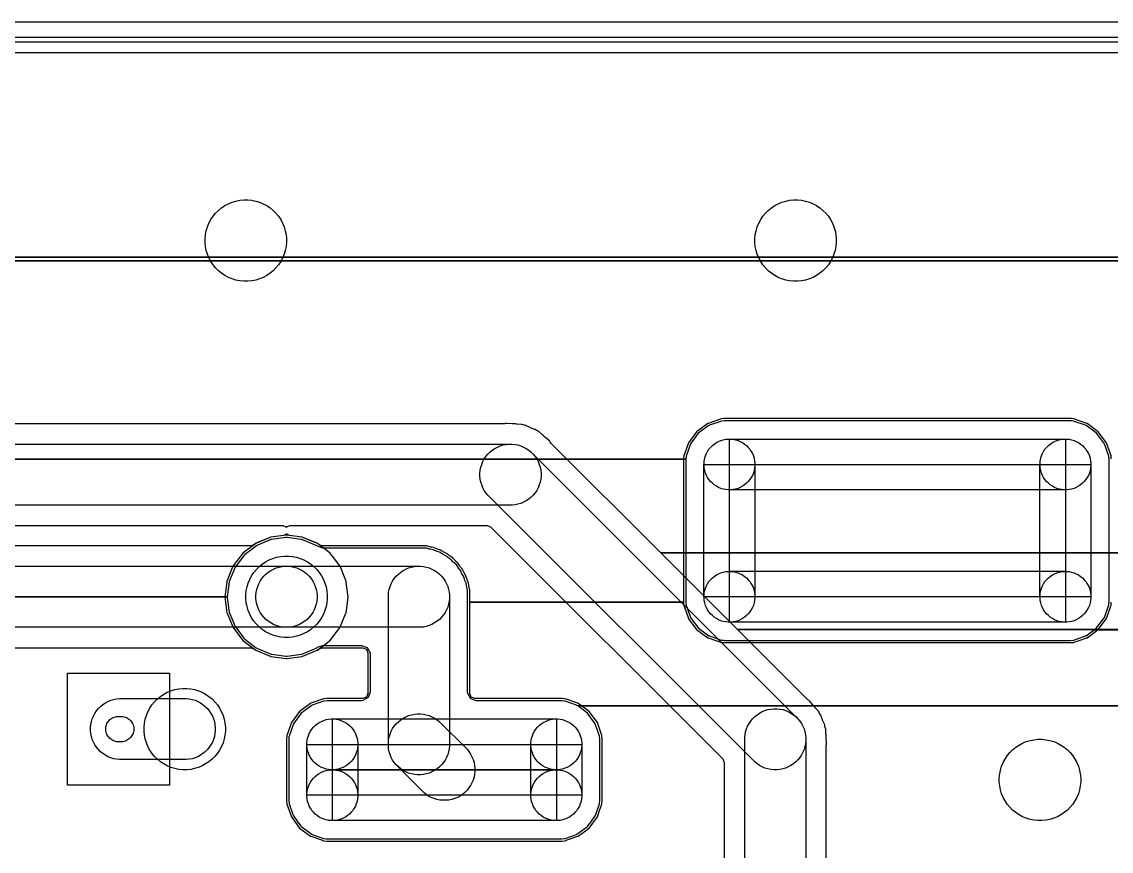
# Model space of a CAD drawing. Extents: x 124579 to 173950, y -108350 to -87650.
# Drawn here: x 154000 to 164700, y -95800 to -87650 of the extents above; entities that cross this region are included whole.
import ezdxf

# ---------------------------------------------------------------- set-up
doc = ezdxf.new("R2010")
doc.units = 0
for name, color, linetype in [('L2D0_Cu1', 1, 'CONTINUOUS'), ('L4D0_Cu2', 2, 'CONTINUOUS'), ('L7D0_Profile1', 3, 'CONTINUOUS')]:
    doc.layers.add(name, color=color, linetype=linetype)

msp = doc.modelspace()

# ---------------------------------------------------------------- linework, layer by layer
at = {"layer": 'L2D0_Cu1'}
for points in [[(133877.877, -87950.5), (170121.657, -87950.5)], [(131707.393, -89964.44), (167394.963, -89964.44)], [(167394.963, -89964.44), (131707.393, -89964.44)], [(166624.219, -92868.019), (160275.833, -92868.019), (159197.45, -91789.636), (159190.657, -91781.135), (159186.931, -91775.23), (159185.07, -91772.28), (159143.619, -91735.672), (159141.407, -91733.593), (159128.494, -91720.68), (159127.103, -91719.637), (159127.092, -91719.628), (159117.842, -91712.696), (159114.792, -91710.213), (159080.231, -91679.69), (159077.612, -91677.377), (159074.452, -91675.893), (159074.45, -91675.892), (159063.689, -91670.84), (159055.135, -91665.7), (159042.824, -91656.474), (159039.558, -91655.25), (159039.557, -91655.249), (158996.371, -91639.059), (158992.748, -91637.532), (158950.996, -91617.93), (158950.995, -91617.93), (158947.837, -91616.447), (158938.682, -91615.022), (158932.642, -91614.081), (158922.982, -91611.546), (158911.852, -91607.374), (158911.848, -91607.373), (158908.58, -91606.148), (158905.103, -91605.89), (158905.1, -91605.889), (158859.103, -91602.471), (158855.198, -91602.023), (158838.991, -91599.5), (158820.929, -91599.5), (158817.298, -91599.365), (158769.095, -91595.783), (158769.094, -91595.783), (158765.608, -91595.524), (158762.188, -91596.254), (158752.041, -91598.42), (158741.812, -91599.5), (147000.514, -91599.5)], [(146285.262, -91800), (158814.738, -91800), (158844.072, -91802.889), (158872.982, -91808.64), (158901.189, -91817.196), (158928.421, -91828.476), (158954.417, -91842.371), (158978.925, -91858.747), (159001.711, -91877.447), (159022.553, -91898.289), (159041.253, -91921.075), (159057.629, -91945.583), (159071.524, -91971.579), (159082.804, -91998.811), (159091.36, -92027.018), (159097.111, -92055.928), (159100, -92085.262), (159100, -92114.738), (159097.111, -92144.072), (159091.36, -92172.982), (159082.804, -92201.189), (159071.524, -92228.421), (159057.629, -92254.417), (159041.253, -92278.925), (159022.553, -92301.711), (159001.711, -92322.553), (158978.925, -92341.253), (158954.417, -92357.629), (158928.421, -92371.524), (158901.189, -92382.804), (158872.982, -92391.36), (158844.072, -92397.111), (158814.738, -92400), (146285.262, -92400)], [(147099.5, -92600.5), (156565.021, -92600.5), (156599.669, -92614.852), (156600.939, -92617.919), (156605.15, -92610.626), (156634.979, -92600.5), (158572.39, -92600.5), (158607.038, -92614.852), (160885.148, -94892.962), (160899.5, -94927.61), (160899.5, -96749.201)], [(153899.018, -93800.5), (156249.201, -93800.5), (156279.03, -93810.626), (156294.609, -93822.58), (156294.613, -93822.582), (156297.159, -93824.536), (156300.124, -93825.764), (156440.272, -93883.816), (156440.276, -93883.817), (156443.238, -93885.044), (156446.419, -93885.463), (156446.42, -93885.463), (156596.817, -93905.263), (156600, -93905.682), (156603.183, -93905.263), (156753.58, -93885.463), (156753.581, -93885.463), (156756.762, -93885.044), (156759.724, -93883.817), (156759.728, -93883.816), (156899.875, -93825.765), (156899.878, -93825.763), (156902.841, -93824.536), (157018.686, -93735.645), (157025.733, -93730.238), (157028.282, -93728.282), (157124.536, -93602.841), (157127.866, -93594.802), (157183.816, -93459.728), (157183.817, -93459.724), (157185.044, -93456.762), (157190.954, -93411.875), (157205.263, -93303.183), (157205.682, -93300), (157187.236, -93159.89), (157185.463, -93146.42), (157185.463, -93146.419), (157185.044, -93143.238), (157183.817, -93140.276), (157183.816, -93140.272), (157125.765, -93000.125), (157125.763, -93000.122), (157124.536, -92997.159), (157050.788, -92901.048), (157030.238, -92874.267), (157028.282, -92871.718), (156902.841, -92775.464), (156899.878, -92774.237), (156899.875, -92774.235), (156759.728, -92716.184), (156759.724, -92716.183), (156756.762, -92714.956), (156753.581, -92714.537), (156753.58, -92714.537), (156628.583, -92698.081), (156600.592, -92681.92), (156599.669, -92684.148), (156571.417, -92698.081), (156446.42, -92714.537), (156446.419, -92714.537), (156443.238, -92714.956), (156440.276, -92716.183), (156440.272, -92716.184), (156329.002, -92762.274), (156297.159, -92775.464), (156294.613, -92777.418), (156294.609, -92777.42), (156279.03, -92789.374), (156249.201, -92799.5), (153661.58, -92799.5)], [(166200.393, -93622.55), (161030.364, -93622.55), (160275.833, -92868.019), (166624.219, -92868.019)], [(153585.262, -93000), (156614.738, -93000), (156644.072, -93002.889), (156672.982, -93008.64), (156701.189, -93017.196), (156728.421, -93028.476), (156754.417, -93042.371), (156778.925, -93058.747), (156801.711, -93077.447), (156822.553, -93098.289), (156841.253, -93121.075), (156857.629, -93145.583), (156871.524, -93171.579), (156882.804, -93198.811), (156891.36, -93227.018), (156897.111, -93255.928), (156900, -93285.262), (156900, -93314.738), (156897.111, -93344.072), (156891.36, -93372.982), (156882.804, -93401.189), (156871.524, -93428.421), (156857.629, -93454.417), (156841.253, -93478.925), (156822.553, -93501.711), (156801.711, -93522.553), (156778.925, -93541.253), (156754.417, -93557.629), (156728.421, -93571.524), (156701.189, -93582.804), (156672.982, -93591.36), (156644.072, -93597.111), (156614.738, -93600), (153585.262, -93600)], [(166624.268, -94372.613), (161780.427, -94372.613), (161768.713, -94360.899), (161766.24, -94358.236), (161734.68, -94321.609), (161732.4, -94318.963), (161720.753, -94311.414), (161712.761, -94304.947), (161030.364, -93622.55), (166200.393, -93622.55)], [(161100, -97114.738), (161100, -94685.262), (161102.889, -94655.928), (161108.64, -94627.018), (161117.196, -94598.811), (161128.476, -94571.579), (161142.371, -94545.583), (161158.747, -94521.075), (161177.447, -94498.289), (161198.289, -94477.447), (161221.075, -94458.747), (161245.583, -94442.371), (161271.579, -94428.476), (161298.811, -94417.196), (161327.018, -94408.64), (161355.928, -94402.889), (161385.262, -94400), (161414.738, -94400), (161444.072, -94402.889), (161472.982, -94408.64), (161501.189, -94417.196), (161528.421, -94428.476), (161554.417, -94442.371), (161578.925, -94458.747), (161601.711, -94477.447), (161622.553, -94498.289), (161641.253, -94521.075), (161657.629, -94545.583), (161671.524, -94571.579), (161682.804, -94598.811), (161691.36, -94627.018), (161697.111, -94655.928), (161700, -94685.262), (161700, -97114.738)], [(161900.5, -96749.201), (161900.5, -94761.575), (161901.708, -94750.761), (161903.248, -94743.954), (161904.018, -94740.552), (161900.594, -94685.36), (161900.5, -94682.326), (161900.5, -94664.06), (161898.612, -94650.874), (161898.213, -94646.98), (161897.271, -94631.783), (161895.141, -94597.462), (161893.957, -94594.183), (161893.956, -94594.177), (161889.919, -94582.994), (161887.503, -94573.304), (161885.818, -94561.538), (161885.818, -94561.537), (161885.323, -94558.082), (161864.788, -94512.917), (161863.305, -94509.274), (161847.647, -94465.9), (161847.646, -94465.898), (161846.46, -94462.613), (161837.391, -94450.199), (161832.353, -94441.577), (161827.43, -94430.75), (161827.427, -94430.745), (161825.984, -94427.572), (161823.709, -94424.932), (161823.708, -94424.93), (161793.594, -94389.982), (161791.162, -94386.92), (161781.478, -94373.664), (161780.427, -94372.613), (166624.268, -94372.613)]]:
    msp.add_lwpolyline(points, dxfattribs=at)
for points in [[(156180.373, -90199.518), (156141.308, -90195.671), (156102.808, -90188.013), (156065.244, -90176.618), (156028.978, -90161.596), (155994.359, -90143.091), (155961.72, -90121.283), (155931.376, -90096.38), (155903.62, -90068.624), (155878.717, -90038.28), (155856.909, -90005.641), (155838.404, -89971.022), (155823.382, -89934.756), (155811.987, -89897.192), (155804.329, -89858.692), (155800.482, -89819.627), (155800.482, -89780.373), (155804.329, -89741.308), (155811.987, -89702.808), (155823.382, -89665.244), (155838.404, -89628.978), (155856.909, -89594.359), (155878.717, -89561.72), (155903.62, -89531.376), (155931.376, -89503.62), (155961.72, -89478.717), (155994.359, -89456.909), (156028.978, -89438.404), (156065.244, -89423.382), (156102.808, -89411.987), (156141.308, -89404.329), (156180.373, -89400.482), (156219.627, -89400.482), (156258.692, -89404.329), (156297.192, -89411.987), (156334.756, -89423.382), (156371.022, -89438.404), (156405.641, -89456.909), (156438.28, -89478.717), (156468.624, -89503.62), (156496.38, -89531.376), (156521.283, -89561.72), (156543.091, -89594.359), (156561.596, -89628.978), (156576.618, -89665.244), (156588.013, -89702.808), (156595.671, -89741.308), (156599.518, -89780.373), (156599.518, -89819.627), (156595.671, -89858.692), (156588.013, -89897.192), (156576.618, -89934.756), (156561.596, -89971.022), (156543.091, -90005.641), (156521.283, -90038.28), (156496.38, -90068.624), (156468.624, -90096.38), (156438.28, -90121.283), (156405.641, -90143.091), (156371.022, -90161.596), (156334.756, -90176.618), (156297.192, -90188.013), (156258.692, -90195.671), (156219.627, -90199.518)], [(161580.373, -90199.518), (161541.308, -90195.671), (161502.808, -90188.013), (161465.244, -90176.618), (161428.978, -90161.596), (161394.359, -90143.091), (161361.72, -90121.283), (161331.376, -90096.38), (161303.62, -90068.624), (161278.717, -90038.28), (161256.909, -90005.641), (161238.404, -89971.022), (161223.382, -89934.756), (161211.987, -89897.192), (161204.329, -89858.692), (161200.482, -89819.627), (161200.482, -89780.373), (161204.329, -89741.308), (161211.987, -89702.808), (161223.382, -89665.244), (161238.404, -89628.978), (161256.909, -89594.359), (161278.717, -89561.72), (161303.62, -89531.376), (161331.376, -89503.62), (161361.72, -89478.717), (161394.359, -89456.909), (161428.978, -89438.404), (161465.244, -89423.382), (161502.808, -89411.987), (161541.308, -89404.329), (161580.373, -89400.482), (161619.627, -89400.482), (161658.692, -89404.329), (161697.192, -89411.987), (161734.756, -89423.382), (161771.022, -89438.404), (161805.641, -89456.909), (161838.28, -89478.717), (161868.624, -89503.62), (161896.38, -89531.376), (161921.283, -89561.72), (161943.091, -89594.359), (161961.596, -89628.978), (161976.618, -89665.244), (161988.013, -89702.808), (161995.671, -89741.308), (161999.518, -89780.373), (161999.518, -89819.627), (161995.671, -89858.692), (161988.013, -89897.192), (161976.618, -89934.756), (161961.596, -89971.022), (161943.091, -90005.641), (161921.283, -90038.28), (161896.38, -90068.624), (161868.624, -90096.38), (161838.28, -90121.283), (161805.641, -90143.091), (161771.022, -90161.596), (161734.756, -90176.618), (161697.192, -90188.013), (161658.692, -90195.671), (161619.627, -90199.518)], [(161385.262, -95000), (161355.928, -94997.111), (161327.018, -94991.36), (161298.811, -94982.804), (161271.579, -94971.524), (161245.583, -94957.629), (161221.075, -94941.253), (161198.289, -94922.553), (158577.447, -92301.711), (158558.747, -92278.925), (158542.371, -92254.417), (158528.476, -92228.421), (158517.196, -92201.189), (158508.64, -92172.982), (158502.889, -92144.072), (158500, -92114.738), (158500, -92085.262), (158502.889, -92055.928), (158508.64, -92027.018), (158517.196, -91998.811), (158528.476, -91971.579), (158542.371, -91945.583), (158558.747, -91921.075), (158577.447, -91898.289), (158598.289, -91877.447), (158621.075, -91858.747), (158645.583, -91842.371), (158671.579, -91828.476), (158698.811, -91817.196), (158727.018, -91808.64), (158755.928, -91802.889), (158785.262, -91800), (158814.738, -91800), (158844.072, -91802.889), (158872.982, -91808.64), (158901.189, -91817.196), (158928.421, -91828.476), (158954.417, -91842.371), (158978.925, -91858.747), (159001.711, -91877.447), (161622.553, -94498.289), (161641.253, -94521.075), (161657.629, -94545.583), (161671.524, -94571.579), (161682.804, -94598.811), (161691.36, -94627.018), (161697.111, -94655.928), (161700, -94685.262), (161700, -94714.738), (161697.111, -94744.072), (161691.36, -94772.982), (161682.804, -94801.189), (161671.524, -94828.421), (161657.629, -94854.417), (161641.253, -94878.925), (161622.553, -94901.711), (161601.711, -94922.553), (161578.925, -94941.253), (161554.417, -94957.629), (161528.421, -94971.524), (161501.189, -94982.804), (161472.982, -94991.36), (161444.072, -94997.111), (161414.738, -95000)], [(156580.373, -93699.518), (156541.308, -93695.671), (156502.808, -93688.013), (156465.244, -93676.618), (156428.978, -93661.596), (156394.359, -93643.091), (156361.72, -93621.283), (156331.376, -93596.38), (156303.62, -93568.624), (156278.717, -93538.28), (156256.909, -93505.641), (156238.404, -93471.022), (156223.382, -93434.756), (156211.987, -93397.192), (156204.329, -93358.692), (156200.482, -93319.627), (156200.482, -93280.373), (156204.329, -93241.308), (156211.987, -93202.808), (156223.382, -93165.244), (156238.404, -93128.978), (156256.909, -93094.359), (156278.717, -93061.72), (156303.62, -93031.376), (156331.376, -93003.62), (156361.72, -92978.717), (156394.359, -92956.909), (156428.978, -92938.404), (156465.244, -92923.382), (156502.808, -92911.987), (156541.308, -92904.329), (156580.373, -92900.482), (156619.627, -92900.482), (156658.692, -92904.329), (156697.192, -92911.987), (156734.756, -92923.382), (156771.022, -92938.404), (156805.641, -92956.909), (156838.28, -92978.717), (156868.624, -93003.62), (156896.38, -93031.376), (156921.283, -93061.72), (156943.091, -93094.359), (156961.596, -93128.978), (156976.618, -93165.244), (156988.013, -93202.808), (156995.671, -93241.308), (156999.518, -93280.373), (156999.518, -93319.627), (156995.671, -93358.692), (156988.013, -93397.192), (156976.618, -93434.756), (156961.596, -93471.022), (156943.091, -93505.641), (156921.283, -93538.28), (156896.38, -93568.624), (156868.624, -93596.38), (156838.28, -93621.283), (156805.641, -93643.091), (156771.022, -93661.596), (156734.756, -93676.618), (156697.192, -93688.013), (156658.692, -93695.671), (156619.627, -93699.518)], [(154450, -95150), (154450, -94050), (155450, -94050), (155450, -95150)], [(155580.373, -94999.518), (155541.308, -94995.671), (155502.808, -94988.013), (155465.244, -94976.618), (155428.978, -94961.596), (155394.359, -94943.091), (155361.72, -94921.283), (155331.376, -94896.38), (155303.62, -94868.624), (155278.717, -94838.28), (155256.909, -94805.641), (155238.404, -94771.022), (155223.382, -94734.756), (155211.987, -94697.192), (155204.329, -94658.692), (155200.482, -94619.627), (155200.482, -94580.373), (155204.329, -94541.308), (155211.987, -94502.808), (155223.382, -94465.244), (155238.404, -94428.978), (155256.909, -94394.359), (155278.717, -94361.72), (155303.62, -94331.376), (155331.376, -94303.62), (155361.72, -94278.717), (155394.359, -94256.909), (155428.978, -94238.404), (155465.244, -94223.382), (155502.808, -94211.987), (155541.308, -94204.329), (155580.373, -94200.482), (155619.627, -94200.482), (155658.692, -94204.329), (155697.192, -94211.987), (155734.756, -94223.382), (155771.022, -94238.404), (155805.641, -94256.909), (155838.28, -94278.717), (155868.624, -94303.62), (155896.38, -94331.376), (155921.283, -94361.72), (155943.091, -94394.359), (155961.596, -94428.978), (155976.618, -94465.244), (155988.013, -94502.808), (155995.671, -94541.308), (155999.518, -94580.373), (155999.518, -94619.627), (155995.671, -94658.692), (155988.013, -94697.192), (155976.618, -94734.756), (155961.596, -94771.022), (155943.091, -94805.641), (155921.283, -94838.28), (155896.38, -94868.624), (155868.624, -94896.38), (155838.28, -94921.283), (155805.641, -94943.091), (155771.022, -94961.596), (155734.756, -94976.618), (155697.192, -94988.013), (155658.692, -94995.671), (155619.627, -94999.518)], [(154960.262, -94900), (154930.928, -94897.111), (154902.018, -94891.36), (154873.811, -94882.804), (154846.579, -94871.524), (154820.583, -94857.629), (154796.075, -94841.253), (154773.289, -94822.553), (154752.447, -94801.711), (154733.747, -94778.925), (154717.371, -94754.417), (154703.476, -94728.421), (154692.196, -94701.189), (154683.64, -94672.982), (154677.889, -94644.072), (154675, -94614.738), (154675, -94585.262), (154677.889, -94555.928), (154683.64, -94527.018), (154692.196, -94498.811), (154703.476, -94471.579), (154717.371, -94445.583), (154733.747, -94421.075), (154752.447, -94398.289), (154773.289, -94377.447), (154796.075, -94358.747), (154820.583, -94342.371), (154846.579, -94328.476), (154873.811, -94317.196), (154902.018, -94308.64), (154930.928, -94302.889), (154960.262, -94300), (155614.738, -94300), (155644.072, -94302.889), (155672.982, -94308.64), (155701.189, -94317.196), (155728.421, -94328.476), (155754.417, -94342.371), (155778.925, -94358.747), (155801.711, -94377.447), (155822.553, -94398.289), (155841.253, -94421.075), (155857.629, -94445.583), (155871.524, -94471.579), (155882.804, -94498.811), (155891.36, -94527.018), (155897.111, -94555.928), (155900, -94585.262), (155900, -94614.738), (155897.111, -94644.072), (155891.36, -94672.982), (155882.804, -94701.189), (155871.524, -94728.421), (155857.629, -94754.417), (155841.253, -94778.925), (155822.553, -94801.711), (155801.711, -94822.553), (155778.925, -94841.253), (155754.417, -94857.629), (155728.421, -94871.524), (155701.189, -94882.804), (155672.982, -94891.36), (155644.072, -94897.111), (155614.738, -94900)], [(154943.859, -94725), (154931.637, -94723.796), (154919.591, -94721.4), (154907.838, -94717.835), (154896.491, -94713.135), (154885.66, -94707.345), (154875.448, -94700.522), (154865.954, -94692.731), (154857.269, -94684.046), (154849.478, -94674.552), (154842.655, -94664.34), (154836.865, -94653.509), (154832.165, -94642.162), (154828.6, -94630.409), (154826.204, -94618.363), (154825, -94606.141), (154825, -94593.859), (154826.204, -94581.637), (154828.6, -94569.591), (154832.165, -94557.838), (154836.865, -94546.491), (154842.655, -94535.66), (154849.478, -94525.448), (154857.269, -94515.954), (154865.954, -94507.269), (154875.448, -94499.478), (154885.66, -94492.655), (154896.491, -94486.865), (154907.838, -94482.165), (154919.591, -94478.6), (154931.637, -94476.204), (154943.859, -94475), (154981.141, -94475), (154993.363, -94476.204), (155005.409, -94478.6), (155017.162, -94482.165), (155028.509, -94486.865), (155039.34, -94492.655), (155049.552, -94499.478), (155059.046, -94507.269), (155067.731, -94515.954), (155075.522, -94525.448), (155082.345, -94535.66), (155088.135, -94546.491), (155092.835, -94557.838), (155096.4, -94569.591), (155098.796, -94581.637), (155100, -94593.859), (155100, -94606.141), (155098.796, -94618.363), (155096.4, -94630.409), (155092.835, -94642.162), (155088.135, -94653.509), (155082.345, -94664.34), (155075.522, -94674.552), (155067.731, -94684.046), (155059.046, -94692.731), (155049.552, -94700.522), (155039.34, -94707.345), (155028.509, -94713.135), (155017.162, -94717.835), (155005.409, -94721.4), (154993.363, -94723.796), (154981.141, -94725)], [(163980.373, -95499.518), (163941.308, -95495.671), (163902.808, -95488.013), (163865.244, -95476.618), (163828.978, -95461.596), (163794.359, -95443.091), (163761.72, -95421.283), (163731.376, -95396.38), (163703.62, -95368.624), (163678.717, -95338.28), (163656.909, -95305.641), (163638.404, -95271.022), (163623.382, -95234.756), (163611.987, -95197.192), (163604.329, -95158.692), (163600.482, -95119.627), (163600.482, -95080.373), (163604.329, -95041.308), (163611.987, -95002.808), (163623.382, -94965.244), (163638.404, -94928.978), (163656.909, -94894.359), (163678.717, -94861.72), (163703.62, -94831.376), (163731.376, -94803.62), (163761.72, -94778.717), (163794.359, -94756.909), (163828.978, -94738.404), (163865.244, -94723.382), (163902.808, -94711.987), (163941.308, -94704.329), (163980.373, -94700.482), (164019.627, -94700.482), (164058.692, -94704.329), (164097.192, -94711.987), (164134.756, -94723.382), (164171.022, -94738.404), (164205.641, -94756.909), (164238.28, -94778.717), (164268.624, -94803.62), (164296.38, -94831.376), (164321.283, -94861.72), (164343.091, -94894.359), (164361.596, -94928.978), (164376.618, -94965.244), (164388.013, -95002.808), (164395.671, -95041.308), (164399.518, -95080.373), (164399.518, -95119.627), (164395.671, -95158.692), (164388.013, -95197.192), (164376.618, -95234.756), (164361.596, -95271.022), (164343.091, -95305.641), (164321.283, -95338.28), (164296.38, -95368.624), (164268.624, -95396.38), (164238.28, -95421.283), (164205.641, -95443.091), (164171.022, -95461.596), (164134.756, -95476.618), (164097.192, -95488.013), (164058.692, -95495.671), (164019.627, -95499.518)]]:
    msp.add_lwpolyline(points, close=True, dxfattribs=at)
at = {"layer": 'L4D0_Cu2'}
for points in [[(133876.43, -87800.5), (170139.955, -87800.5)], [(133877.877, -87950.5), (170121.657, -87950.5)], [(131707.393, -89964.44), (167394.963, -89964.44)], [(167394.963, -89964.44), (131707.393, -89964.44)], [(131682.576, -90000), (167544.532, -90000)], [(167544.532, -90000), (131682.576, -90000)], [(166625.618, -92868.731), (164678.3, -92868.731), (164678.299, -91948.82), (164675.466, -91918.838), (164632.792, -91797.322), (164556.275, -91693.725), (164452.678, -91617.208), (164446.58, -91615.066), (164446.577, -91615.065), (164336.137, -91576.281), (164336.136, -91576.281), (164331.162, -91574.534), (164309.468, -91572.483), (164303.214, -91571.892), (164303.21, -91571.892), (164301.181, -91571.7), (162601.25, -91571.7), (160898.82, -91571.701), (160868.838, -91574.534), (160863.867, -91576.28), (160863.866, -91576.28), (160753.423, -91615.065), (160753.42, -91615.066), (160747.322, -91617.208), (160643.725, -91693.725), (160567.208, -91797.322), (160524.534, -91918.838), (160524.038, -91924.09), (160521.893, -91946.781), (160521.7, -91948.819), (131687.605, -91948.819)], [(164700.5, -91946.166), (164697.519, -91914.631), (164652.634, -91786.816), (164572.15, -91677.85), (164463.184, -91597.366), (164459.723, -91596.151), (164459.722, -91596.15), (164338.188, -91553.471), (164335.369, -91552.481), (164332.397, -91552.2), (164304.98, -91549.608), (164304.973, -91549.608), (164303.834, -91549.5), (160896.166, -91549.5), (160895.027, -91549.608), (160895.02, -91549.608), (160867.603, -91552.2), (160864.631, -91552.481), (160861.812, -91553.471), (160740.278, -91596.15), (160740.277, -91596.151), (160736.816, -91597.366), (160627.85, -91677.85), (160547.366, -91786.816), (160502.481, -91914.631), (160499.5, -91946.166), (160499.5, -93353.834), (158400.5, -93353.834), (158400.5, -93308.266), (158400.501, -93307.967), (158400.948, -93234.865), (158400.948, -93234.863), (158400.969, -93231.376), (158391.564, -93198.47), (158390.174, -93191.956), (158385.818, -93161.539), (158385.323, -93158.082), (158377.226, -93140.272), (158372.555, -93129.998), (158370.048, -93123.184), (158362.533, -93096.89), (158362.532, -93096.888), (158361.572, -93093.529), (158343.311, -93064.586), (158340.148, -93058.724), (158327.43, -93030.753), (158325.984, -93027.572), (158323.705, -93024.927), (158323.703, -93024.924), (158305.851, -93004.207), (158301.53, -92998.368), (158286.934, -92975.234), (158286.933, -92975.233), (158285.07, -92972.28), (158282.453, -92969.969), (158282.449, -92969.964), (158259.42, -92949.626), (158254.735, -92944.884), (158234.68, -92921.609), (158232.4, -92918.963), (158206.514, -92902.185), (158200.731, -92897.795), (158180.232, -92879.691), (158177.612, -92877.377), (158146.625, -92862.828), (158140.813, -92859.599), (158123.382, -92848.301), (158112.095, -92840.985), (158082.543, -92832.147), (158075.758, -92829.556), (158050.994, -92817.929), (158050.993, -92817.929), (158047.837, -92816.447), (158044.392, -92815.911), (158044.39, -92815.91), (158025.283, -92812.935), (158014.021, -92811.181), (158007.526, -92809.712), (157974.739, -92799.907), (157941.317, -92799.703), (157939.919, -92799.644), (157938.991, -92799.5), (157908.266, -92799.5), (157907.967, -92799.499), (157834.832, -92799.052), (157834.83, -92799.052), (157831.376, -92799.031), (157830.197, -92799.368), (157828.258, -92799.5), (156950.799, -92799.5), (156920.97, -92789.374), (156905.391, -92777.42), (156905.387, -92777.418), (156902.841, -92775.464), (156870.998, -92762.274), (156759.728, -92716.184), (156759.724, -92716.183), (156756.762, -92714.956), (156753.581, -92714.537), (156753.58, -92714.537), (156603.183, -92694.737), (156600, -92694.318), (156596.817, -92694.737), (156446.42, -92714.537), (156446.419, -92714.537), (156443.238, -92714.956), (156440.276, -92716.183), (156440.272, -92716.184), (156300.125, -92774.235), (156300.122, -92774.237), (156297.159, -92775.464), (156171.718, -92871.718), (156075.464, -92997.159), (156074.237, -93000.122), (156074.235, -93000.125), (156016.184, -93140.272), (156016.183, -93140.276), (156014.956, -93143.238), (156014.537, -93146.419), (156014.537, -93146.42), (156013.361, -93155.35), (155994.318, -93300), (131716.001, -93300)], [(131687.605, -91948.819), (160521.7, -91948.819), (160521.701, -93351.18), (160524.534, -93381.162), (160526.28, -93386.133), (160526.28, -93386.134), (160534.51, -93409.568), (160567.208, -93502.678), (160643.725, -93606.275), (160747.322, -93682.792), (160753.42, -93684.934), (160753.423, -93684.935), (160841.601, -93715.901), (160868.838, -93725.466), (160890.532, -93727.517), (160896.786, -93728.108), (160896.79, -93728.108), (160898.819, -93728.3), (162598.75, -93728.3), (164301.18, -93728.299), (164331.162, -93725.466), (164358.399, -93715.901), (164446.577, -93684.935), (164446.58, -93684.934), (164452.678, -93682.792), (164531.586, -93624.51), (166200.599, -93624.51)], [(166625.76, -94373.096), (159460.65, -94373.096), (159452.678, -94367.208), (159446.58, -94365.066), (159446.577, -94365.065), (159336.137, -94326.281), (159336.136, -94326.281), (159331.162, -94324.534), (159309.468, -94322.483), (159303.214, -94321.892), (159303.21, -94321.892), (159301.181, -94321.7), (158464.8, -94321.7), (158409.199, -94301.463), (158379.614, -94250.221), (158378.3, -94235.2), (158378.3, -93307.788), (158378.302, -93307.26), (158378.576, -93262.369), (158378.747, -93234.42), (158370.504, -93205.578), (158368.047, -93194.07), (158364.669, -93170.477), (158364.668, -93170.474), (158363.795, -93164.377), (158361.243, -93158.763), (158352.816, -93140.228), (158348.389, -93128.198), (158342.79, -93108.607), (158341.098, -93102.687), (158337.813, -93097.481), (158337.812, -93097.478), (158325.088, -93077.312), (158319.502, -93066.959), (158307.088, -93039.656), (158303.065, -93034.987), (158303.063, -93034.984), (158289.77, -93019.557), (158282.145, -93009.253), (158267.989, -92986.817), (158245.508, -92966.962), (158237.24, -92958.592), (158221.681, -92940.535), (158221.677, -92940.531), (158217.656, -92935.865), (158212.488, -92932.515), (158212.483, -92932.511), (158195.397, -92921.437), (158185.183, -92913.685), (158169.918, -92900.203), (158169.917, -92900.202), (158165.298, -92896.123), (158138.135, -92883.37), (158127.857, -92877.661), (158107.858, -92864.698), (158102.687, -92861.346), (158077.269, -92853.744), (158065.302, -92849.174), (158046.861, -92840.516), (158046.856, -92840.515), (158041.279, -92837.896), (158011.639, -92833.281), (158000.166, -92830.685), (157977.326, -92823.855), (157971.424, -92822.09), (157965.267, -92822.052), (157965.264, -92822.052), (157947.538, -92821.944), (157939.251, -92821.894), (157938.227, -92821.851), (157937.258, -92821.7), (157907.788, -92821.7), (157907.26, -92821.698), (157906.938, -92821.696), (157834.42, -92821.253), (157833.218, -92821.597), (157831.699, -92821.7), (156955.992, -92821.7), (156903.335, -92803.826), (156896.144, -92798.308), (156896.143, -92798.307), (156891.645, -92794.856), (156750.967, -92736.585), (156745.348, -92735.845), (156745.347, -92735.845), (156605.621, -92717.45), (156600, -92716.71), (156594.379, -92717.45), (156454.653, -92735.845), (156454.652, -92735.845), (156449.033, -92736.585), (156308.355, -92794.856), (156303.857, -92798.307), (156303.856, -92798.308), (156248.85, -92840.516), (156187.552, -92887.552), (156184.099, -92892.052), (156107.383, -92992.03), (156094.856, -93008.355), (156036.585, -93149.033), (156035.845, -93154.652), (156035.845, -93154.653), (156026.124, -93228.496), (156016.71, -93300), (131691.092, -93300)], [(166200.599, -93624.51), (164531.586, -93624.51), (164556.275, -93606.275), (164632.792, -93502.678), (164665.491, -93409.568), (164673.719, -93386.137), (164673.72, -93386.134), (164675.466, -93381.162), (164677.517, -93359.468), (164678.108, -93353.214), (164678.108, -93353.21), (164678.3, -93351.181), (164678.3, -92868.731), (166625.618, -92868.731)], [(131691.092, -93300), (156016.71, -93300), (156017.45, -93305.621), (156033.914, -93430.675), (156036.585, -93450.967), (156094.856, -93591.645), (156098.307, -93596.143), (156098.308, -93596.144), (156164.796, -93682.792), (156187.552, -93712.448), (156192.052, -93715.901), (156302.315, -93800.509), (156308.355, -93805.144), (156449.033, -93863.415), (156454.652, -93864.155), (156454.653, -93864.155), (156594.379, -93882.55), (156600, -93883.29), (156605.621, -93882.55), (156745.347, -93864.155), (156745.348, -93864.155), (156750.967, -93863.415), (156891.645, -93805.144), (156897.686, -93800.509), (156903.335, -93796.174), (156955.992, -93778.3), (157335.2, -93778.3), (157390.801, -93798.537), (157420.386, -93849.779), (157421.7, -93864.8), (157421.7, -94235.201), (157401.463, -94290.802), (157350.221, -94320.387), (157335.2, -94321.701), (156998.82, -94321.701), (156968.838, -94324.534), (156963.867, -94326.28), (156963.866, -94326.28), (156853.423, -94365.065), (156853.42, -94365.066), (156847.322, -94367.208), (156743.725, -94443.725), (156667.208, -94547.322), (156624.534, -94668.838), (156624.038, -94674.09), (156621.893, -94696.781), (156621.7, -94698.819), (156621.701, -95301.18), (156624.534, -95331.162), (156626.28, -95336.133), (156626.28, -95336.134), (156662.319, -95438.755), (156667.208, -95452.678), (156712.108, -95513.468), (156739.802, -95550.963), (156743.725, -95556.275), (156847.322, -95632.792), (156853.42, -95634.934), (156853.423, -95634.935), (156963.863, -95673.719), (156968.838, -95675.466), (156990.532, -95677.517), (156996.786, -95678.108), (156996.79, -95678.108), (156998.819, -95678.3), (158149.154, -95678.3), (159301.18, -95678.299), (159331.162, -95675.466), (159336.137, -95673.719), (159446.577, -95634.935), (159446.58, -95634.934), (159452.678, -95632.792), (159556.275, -95556.275), (159560.199, -95550.963), (159587.892, -95513.468), (159632.792, -95452.678), (159637.682, -95438.755), (159673.719, -95336.137), (159673.72, -95336.134), (159675.466, -95331.162), (159678.042, -95303.915), (159678.108, -95303.214), (159678.108, -95303.21), (159678.3, -95301.181), (159678.299, -94698.82), (159675.466, -94668.838), (159632.792, -94547.322), (159556.275, -94443.725), (159460.65, -94373.096), (166625.76, -94373.096)], [(131716.001, -93300), (155994.318, -93300), (156014.956, -93456.762), (156016.183, -93459.724), (156016.184, -93459.728), (156039.549, -93516.135), (156075.464, -93602.841), (156171.718, -93728.282), (156297.159, -93824.536), (156300.122, -93825.763), (156300.125, -93825.765), (156440.272, -93883.816), (156440.276, -93883.817), (156443.238, -93885.044), (156446.419, -93885.463), (156446.42, -93885.463), (156596.817, -93905.263), (156600, -93905.682), (156603.183, -93905.263), (156753.58, -93885.463), (156753.581, -93885.463), (156756.762, -93885.044), (156759.724, -93883.817), (156759.728, -93883.816), (156899.876, -93825.764), (156902.841, -93824.536), (156905.387, -93822.582), (156905.391, -93822.58), (156920.97, -93810.626), (156950.799, -93800.5), (157350.5, -93800.5), (157385.148, -93814.852), (157399.5, -93849.5), (157399.5, -94250.5), (157385.148, -94285.148), (157350.5, -94299.5), (156996.166, -94299.5), (156995.027, -94299.608), (156995.02, -94299.608), (156967.603, -94302.2), (156964.631, -94302.481), (156961.812, -94303.471), (156840.278, -94346.15), (156840.277, -94346.151), (156836.816, -94347.366), (156727.85, -94427.85), (156647.366, -94536.816), (156602.481, -94664.631), (156602.2, -94667.603), (156599.675, -94694.318), (156599.5, -94696.166), (156599.5, -95303.834), (156599.608, -95304.973), (156599.608, -95304.98), (156602.2, -95332.397), (156602.481, -95335.369), (156603.471, -95338.188), (156625.762, -95401.663), (156647.366, -95463.184), (156727.85, -95572.15), (156836.816, -95652.634), (156840.277, -95653.849), (156840.278, -95653.85), (156942.098, -95689.606), (156964.631, -95697.519), (156967.603, -95697.8), (156995.02, -95700.392), (156995.027, -95700.392), (156996.166, -95700.5), (159303.834, -95700.5), (159304.973, -95700.392), (159304.98, -95700.392), (159332.397, -95697.8), (159335.369, -95697.519), (159357.902, -95689.606), (159459.722, -95653.85), (159459.723, -95653.849), (159463.184, -95652.634), (159572.15, -95572.15), (159652.634, -95463.184), (159674.239, -95401.663), (159696.529, -95338.188), (159697.519, -95335.369), (159697.8, -95332.397), (159700.392, -95304.98), (159700.392, -95304.973), (159700.5, -95303.834), (159700.5, -94696.166), (159700.326, -94694.318), (159697.8, -94667.603), (159697.519, -94664.631), (159652.634, -94536.816), (159572.15, -94427.85), (159497.366, -94372.613), (166624.268, -94372.613)], [(166624.268, -94372.613), (159497.366, -94372.613), (159463.184, -94347.366), (159459.723, -94346.151), (159459.722, -94346.15), (159338.188, -94303.471), (159335.369, -94302.481), (159332.397, -94302.2), (159304.98, -94299.608), (159304.973, -94299.608), (159303.834, -94299.5), (158449.5, -94299.5), (158414.852, -94285.148), (158400.5, -94250.5), (158400.5, -93353.834), (160499.5, -93353.834), (160502.481, -93385.369), (160503.471, -93388.188), (160520.801, -93437.536), (160547.366, -93513.184), (160549.546, -93516.135), (160624.379, -93617.45), (160627.85, -93622.15), (160736.816, -93702.634), (160740.277, -93703.849), (160740.278, -93703.85), (160815.421, -93730.238), (160864.631, -93747.519), (160867.603, -93747.8), (160895.02, -93750.392), (160895.027, -93750.392), (160896.166, -93750.5), (164303.834, -93750.5), (164304.973, -93750.392), (164304.98, -93750.392), (164332.397, -93747.8), (164335.369, -93747.519), (164384.579, -93730.238), (164459.722, -93703.85), (164459.723, -93703.849), (164463.184, -93702.634), (164571.608, -93622.55), (166200.393, -93622.55)], [(166200.393, -93622.55), (164571.608, -93622.55), (164572.15, -93622.15), (164575.622, -93617.45), (164650.454, -93516.135), (164652.634, -93513.184), (164679.2, -93437.536), (164696.529, -93388.188), (164697.519, -93385.369), (164700.5, -93353.834)]]:
    msp.add_lwpolyline(points, dxfattribs=at)
for points in [[(156180.373, -90199.518), (156141.308, -90195.671), (156102.808, -90188.013), (156065.244, -90176.618), (156028.978, -90161.596), (155994.359, -90143.091), (155961.72, -90121.283), (155931.376, -90096.38), (155903.62, -90068.624), (155878.717, -90038.28), (155856.909, -90005.641), (155838.404, -89971.022), (155823.382, -89934.756), (155811.987, -89897.192), (155804.329, -89858.692), (155800.482, -89819.627), (155800.482, -89780.373), (155804.329, -89741.308), (155811.987, -89702.808), (155823.382, -89665.244), (155838.404, -89628.978), (155856.909, -89594.359), (155878.717, -89561.72), (155903.62, -89531.376), (155931.376, -89503.62), (155961.72, -89478.717), (155994.359, -89456.909), (156028.978, -89438.404), (156065.244, -89423.382), (156102.808, -89411.987), (156141.308, -89404.329), (156180.373, -89400.482), (156219.627, -89400.482), (156258.692, -89404.329), (156297.192, -89411.987), (156334.756, -89423.382), (156371.022, -89438.404), (156405.641, -89456.909), (156438.28, -89478.717), (156468.624, -89503.62), (156496.38, -89531.376), (156521.283, -89561.72), (156543.091, -89594.359), (156561.596, -89628.978), (156576.618, -89665.244), (156588.013, -89702.808), (156595.671, -89741.308), (156599.518, -89780.373), (156599.518, -89819.627), (156595.671, -89858.692), (156588.013, -89897.192), (156576.618, -89934.756), (156561.596, -89971.022), (156543.091, -90005.641), (156521.283, -90038.28), (156496.38, -90068.624), (156468.624, -90096.38), (156438.28, -90121.283), (156405.641, -90143.091), (156371.022, -90161.596), (156334.756, -90176.618), (156297.192, -90188.013), (156258.692, -90195.671), (156219.627, -90199.518)], [(161580.373, -90199.518), (161541.308, -90195.671), (161502.808, -90188.013), (161465.244, -90176.618), (161428.978, -90161.596), (161394.359, -90143.091), (161361.72, -90121.283), (161331.376, -90096.38), (161303.62, -90068.624), (161278.717, -90038.28), (161256.909, -90005.641), (161238.404, -89971.022), (161223.382, -89934.756), (161211.987, -89897.192), (161204.329, -89858.692), (161200.482, -89819.627), (161200.482, -89780.373), (161204.329, -89741.308), (161211.987, -89702.808), (161223.382, -89665.244), (161238.404, -89628.978), (161256.909, -89594.359), (161278.717, -89561.72), (161303.62, -89531.376), (161331.376, -89503.62), (161361.72, -89478.717), (161394.359, -89456.909), (161428.978, -89438.404), (161465.244, -89423.382), (161502.808, -89411.987), (161541.308, -89404.329), (161580.373, -89400.482), (161619.627, -89400.482), (161658.692, -89404.329), (161697.192, -89411.987), (161734.756, -89423.382), (161771.022, -89438.404), (161805.641, -89456.909), (161838.28, -89478.717), (161868.624, -89503.62), (161896.38, -89531.376), (161921.283, -89561.72), (161943.091, -89594.359), (161961.596, -89628.978), (161976.618, -89665.244), (161988.013, -89702.808), (161995.671, -89741.308), (161999.518, -89780.373), (161999.518, -89819.627), (161995.671, -89858.692), (161988.013, -89897.192), (161976.618, -89934.756), (161961.596, -89971.022), (161943.091, -90005.641), (161921.283, -90038.28), (161896.38, -90068.624), (161868.624, -90096.38), (161838.28, -90121.283), (161805.641, -90143.091), (161771.022, -90161.596), (161734.756, -90176.618), (161697.192, -90188.013), (161658.692, -90195.671), (161619.627, -90199.518)], [(160937.733, -92249.699), (160913.317, -92247.294), (160889.255, -92242.508), (160865.778, -92235.386), (160843.111, -92225.997), (160821.474, -92214.432), (160801.075, -92200.802), (160782.11, -92185.238), (160764.762, -92167.89), (160749.198, -92148.925), (160735.568, -92128.526), (160724.003, -92106.889), (160714.614, -92084.222), (160707.492, -92060.745), (160702.706, -92036.683), (160700.301, -92012.267), (160700.301, -91987.733), (160702.706, -91963.317), (160707.492, -91939.255), (160714.614, -91915.778), (160724.003, -91893.111), (160735.568, -91871.474), (160749.198, -91851.075), (160764.762, -91832.11), (160782.11, -91814.762), (160801.075, -91799.198), (160821.474, -91785.568), (160843.111, -91774.003), (160865.778, -91764.614), (160889.255, -91757.492), (160913.317, -91752.706), (160937.733, -91750.301), (160962.267, -91750.301), (160986.683, -91752.706), (161010.745, -91757.492), (161034.222, -91764.614), (161056.889, -91774.003), (161078.526, -91785.568), (161098.925, -91799.198), (161117.89, -91814.762), (161135.238, -91832.11), (161150.802, -91851.075), (161164.432, -91871.474), (161175.997, -91893.111), (161185.386, -91915.778), (161192.508, -91939.255), (161197.294, -91963.317), (161199.699, -91987.733), (161199.699, -92012.267), (161197.294, -92036.683), (161192.508, -92060.745), (161185.386, -92084.222), (161175.997, -92106.889), (161164.432, -92128.526), (161150.802, -92148.925), (161135.238, -92167.89), (161117.89, -92185.238), (161098.925, -92200.802), (161078.526, -92214.432), (161056.889, -92225.997), (161034.222, -92235.386), (161010.745, -92242.508), (160986.683, -92247.294), (160962.267, -92249.699)], [(160950, -92250), (160950, -91750), (164250, -91750), (164250, -92250)], [(164237.733, -92249.699), (164213.317, -92247.294), (164189.255, -92242.508), (164165.778, -92235.386), (164143.111, -92225.997), (164121.474, -92214.432), (164101.075, -92200.802), (164082.11, -92185.238), (164064.762, -92167.89), (164049.198, -92148.925), (164035.568, -92128.526), (164024.003, -92106.889), (164014.614, -92084.222), (164007.492, -92060.745), (164002.706, -92036.683), (164000.301, -92012.267), (164000.301, -91987.733), (164002.706, -91963.317), (164007.492, -91939.255), (164014.614, -91915.778), (164024.003, -91893.111), (164035.568, -91871.474), (164049.198, -91851.075), (164064.762, -91832.11), (164082.11, -91814.762), (164101.075, -91799.198), (164121.474, -91785.568), (164143.111, -91774.003), (164165.778, -91764.614), (164189.255, -91757.492), (164213.317, -91752.706), (164237.733, -91750.301), (164262.267, -91750.301), (164286.683, -91752.706), (164310.745, -91757.492), (164334.222, -91764.614), (164356.889, -91774.003), (164378.526, -91785.568), (164398.925, -91799.198), (164417.89, -91814.762), (164435.238, -91832.11), (164450.802, -91851.075), (164464.432, -91871.474), (164475.997, -91893.111), (164485.386, -91915.778), (164492.508, -91939.255), (164497.294, -91963.317), (164499.699, -91987.733), (164499.699, -92012.267), (164497.294, -92036.683), (164492.508, -92060.745), (164485.386, -92084.222), (164475.997, -92106.889), (164464.432, -92128.526), (164450.802, -92148.925), (164435.238, -92167.89), (164417.89, -92185.238), (164398.925, -92200.802), (164378.526, -92214.432), (164356.889, -92225.997), (164334.222, -92235.386), (164310.745, -92242.508), (164286.683, -92247.294), (164262.267, -92249.699)], [(160700, -93300), (160700, -92000), (161200, -92000), (161200, -93300)], [(160950, -93300), (160950, -92000), (164250, -92000), (164250, -93300)], [(164000, -93300), (164000, -92000), (164500, -92000), (164500, -93300)], [(156580.373, -93699.518), (156541.308, -93695.671), (156502.808, -93688.013), (156465.244, -93676.618), (156428.978, -93661.596), (156394.359, -93643.091), (156361.72, -93621.283), (156331.376, -93596.38), (156303.62, -93568.624), (156278.717, -93538.28), (156256.909, -93505.641), (156238.404, -93471.022), (156223.382, -93434.756), (156211.987, -93397.192), (156204.329, -93358.692), (156200.482, -93319.627), (156200.482, -93280.373), (156204.329, -93241.308), (156211.987, -93202.808), (156223.382, -93165.244), (156238.404, -93128.978), (156256.909, -93094.359), (156278.717, -93061.72), (156303.62, -93031.376), (156331.376, -93003.62), (156361.72, -92978.717), (156394.359, -92956.909), (156428.978, -92938.404), (156465.244, -92923.382), (156502.808, -92911.987), (156541.308, -92904.329), (156580.373, -92900.482), (156619.627, -92900.482), (156658.692, -92904.329), (156697.192, -92911.987), (156734.756, -92923.382), (156771.022, -92938.404), (156805.641, -92956.909), (156838.28, -92978.717), (156868.624, -93003.62), (156896.38, -93031.376), (156921.283, -93061.72), (156943.091, -93094.359), (156961.596, -93128.978), (156976.618, -93165.244), (156988.013, -93202.808), (156995.671, -93241.308), (156999.518, -93280.373), (156999.518, -93319.627), (156995.671, -93358.692), (156988.013, -93397.192), (156976.618, -93434.756), (156961.596, -93471.022), (156943.091, -93505.641), (156921.283, -93538.28), (156896.38, -93568.624), (156868.624, -93596.38), (156838.28, -93621.283), (156805.641, -93643.091), (156771.022, -93661.596), (156734.756, -93676.618), (156697.192, -93688.013), (156658.692, -93695.671), (156619.627, -93699.518)], [(156585.262, -93600), (156555.928, -93597.111), (156527.018, -93591.36), (156498.811, -93582.804), (156471.579, -93571.524), (156445.583, -93557.629), (156421.075, -93541.253), (156398.289, -93522.553), (156377.447, -93501.711), (156358.747, -93478.925), (156342.371, -93454.417), (156328.476, -93428.421), (156317.196, -93401.189), (156308.64, -93372.982), (156302.889, -93344.072), (156300, -93314.738), (156300, -93285.262), (156302.889, -93255.928), (156308.64, -93227.018), (156317.196, -93198.811), (156328.476, -93171.579), (156342.371, -93145.583), (156358.747, -93121.075), (156377.447, -93098.289), (156398.289, -93077.447), (156421.075, -93058.747), (156445.583, -93042.371), (156471.579, -93028.476), (156498.811, -93017.196), (156527.018, -93008.64), (156555.928, -93002.889), (156585.262, -93000), (157914.738, -93000), (157944.072, -93002.889), (157972.982, -93008.64), (158001.189, -93017.196), (158028.421, -93028.476), (158054.417, -93042.371), (158078.925, -93058.747), (158101.711, -93077.447), (158122.553, -93098.289), (158141.253, -93121.075), (158157.629, -93145.583), (158171.524, -93171.579), (158182.804, -93198.811), (158191.36, -93227.018), (158197.111, -93255.928), (158200, -93285.262), (158200, -93314.738), (158197.111, -93344.072), (158191.36, -93372.982), (158182.804, -93401.189), (158171.524, -93428.421), (158157.629, -93454.417), (158141.253, -93478.925), (158122.553, -93501.711), (158101.711, -93522.553), (158078.925, -93541.253), (158054.417, -93557.629), (158028.421, -93571.524), (158001.189, -93582.804), (157972.982, -93591.36), (157944.072, -93597.111), (157914.738, -93600)], [(157885.262, -95050), (157855.928, -95047.111), (157827.018, -95041.36), (157798.811, -95032.804), (157771.579, -95021.524), (157745.583, -95007.629), (157721.075, -94991.253), (157698.289, -94972.553), (157677.447, -94951.711), (157658.747, -94928.925), (157642.371, -94904.417), (157628.476, -94878.421), (157617.196, -94851.189), (157608.64, -94822.982), (157602.889, -94794.072), (157600, -94764.738), (157600, -93285.262), (157602.889, -93255.928), (157608.64, -93227.018), (157617.196, -93198.811), (157628.476, -93171.579), (157642.371, -93145.583), (157658.747, -93121.075), (157677.447, -93098.289), (157698.289, -93077.447), (157721.075, -93058.747), (157745.583, -93042.371), (157771.579, -93028.476), (157798.811, -93017.196), (157827.018, -93008.64), (157855.928, -93002.889), (157885.262, -93000), (157914.738, -93000), (157944.072, -93002.889), (157972.982, -93008.64), (158001.189, -93017.196), (158028.421, -93028.476), (158054.417, -93042.371), (158078.925, -93058.747), (158101.711, -93077.447), (158122.553, -93098.289), (158141.253, -93121.075), (158157.629, -93145.583), (158171.524, -93171.579), (158182.804, -93198.811), (158191.36, -93227.018), (158197.111, -93255.928), (158200, -93285.262), (158200, -94764.738), (158197.111, -94794.072), (158191.36, -94822.982), (158182.804, -94851.189), (158171.524, -94878.421), (158157.629, -94904.417), (158141.253, -94928.925), (158122.553, -94951.711), (158101.711, -94972.553), (158078.925, -94991.253), (158054.417, -95007.629), (158028.421, -95021.524), (158001.189, -95032.804), (157972.982, -95041.36), (157944.072, -95047.111), (157914.738, -95050)], [(160937.733, -93549.699), (160913.317, -93547.294), (160889.255, -93542.508), (160865.778, -93535.386), (160843.111, -93525.997), (160821.474, -93514.432), (160801.075, -93500.802), (160782.11, -93485.238), (160764.762, -93467.89), (160749.198, -93448.925), (160735.568, -93428.526), (160724.003, -93406.889), (160714.614, -93384.222), (160707.492, -93360.745), (160702.706, -93336.683), (160700.301, -93312.267), (160700.301, -93287.733), (160702.706, -93263.317), (160707.492, -93239.255), (160714.614, -93215.778), (160724.003, -93193.111), (160735.568, -93171.474), (160749.198, -93151.075), (160764.762, -93132.11), (160782.11, -93114.762), (160801.075, -93099.198), (160821.474, -93085.568), (160843.111, -93074.003), (160865.778, -93064.614), (160889.255, -93057.492), (160913.317, -93052.706), (160937.733, -93050.301), (160962.267, -93050.301), (160986.683, -93052.706), (161010.745, -93057.492), (161034.222, -93064.614), (161056.889, -93074.003), (161078.526, -93085.568), (161098.925, -93099.198), (161117.89, -93114.762), (161135.238, -93132.11), (161150.802, -93151.075), (161164.432, -93171.474), (161175.997, -93193.111), (161185.386, -93215.778), (161192.508, -93239.255), (161197.294, -93263.317), (161199.699, -93287.733), (161199.699, -93312.267), (161197.294, -93336.683), (161192.508, -93360.745), (161185.386, -93384.222), (161175.997, -93406.889), (161164.432, -93428.526), (161150.802, -93448.925), (161135.238, -93467.89), (161117.89, -93485.238), (161098.925, -93500.802), (161078.526, -93514.432), (161056.889, -93525.997), (161034.222, -93535.386), (161010.745, -93542.508), (160986.683, -93547.294), (160962.267, -93549.699)], [(160950, -93550), (160950, -93050), (164250, -93050), (164250, -93550)], [(164237.733, -93549.699), (164213.317, -93547.294), (164189.255, -93542.508), (164165.778, -93535.386), (164143.111, -93525.997), (164121.474, -93514.432), (164101.075, -93500.802), (164082.11, -93485.238), (164064.762, -93467.89), (164049.198, -93448.925), (164035.568, -93428.526), (164024.003, -93406.889), (164014.614, -93384.222), (164007.492, -93360.745), (164002.706, -93336.683), (164000.301, -93312.267), (164000.301, -93287.733), (164002.706, -93263.317), (164007.492, -93239.255), (164014.614, -93215.778), (164024.003, -93193.111), (164035.568, -93171.474), (164049.198, -93151.075), (164064.762, -93132.11), (164082.11, -93114.762), (164101.075, -93099.198), (164121.474, -93085.568), (164143.111, -93074.003), (164165.778, -93064.614), (164189.255, -93057.492), (164213.317, -93052.706), (164237.733, -93050.301), (164262.267, -93050.301), (164286.683, -93052.706), (164310.745, -93057.492), (164334.222, -93064.614), (164356.889, -93074.003), (164378.526, -93085.568), (164398.925, -93099.198), (164417.89, -93114.762), (164435.238, -93132.11), (164450.802, -93151.075), (164464.432, -93171.474), (164475.997, -93193.111), (164485.386, -93215.778), (164492.508, -93239.255), (164497.294, -93263.317), (164499.699, -93287.733), (164499.699, -93312.267), (164497.294, -93336.683), (164492.508, -93360.745), (164485.386, -93384.222), (164475.997, -93406.889), (164464.432, -93428.526), (164450.802, -93448.925), (164435.238, -93467.89), (164417.89, -93485.238), (164398.925, -93500.802), (164378.526, -93514.432), (164356.889, -93525.997), (164334.222, -93535.386), (164310.745, -93542.508), (164286.683, -93547.294), (164262.267, -93549.699)], [(155580.373, -94999.518), (155541.308, -94995.671), (155502.808, -94988.013), (155465.244, -94976.618), (155428.978, -94961.596), (155394.359, -94943.091), (155361.72, -94921.283), (155331.376, -94896.38), (155303.62, -94868.624), (155278.717, -94838.28), (155256.909, -94805.641), (155238.404, -94771.022), (155223.382, -94734.756), (155211.987, -94697.192), (155204.329, -94658.692), (155200.482, -94619.627), (155200.482, -94580.373), (155204.329, -94541.308), (155211.987, -94502.808), (155223.382, -94465.244), (155238.404, -94428.978), (155256.909, -94394.359), (155278.717, -94361.72), (155303.62, -94331.376), (155331.376, -94303.62), (155361.72, -94278.717), (155394.359, -94256.909), (155428.978, -94238.404), (155465.244, -94223.382), (155502.808, -94211.987), (155541.308, -94204.329), (155580.373, -94200.482), (155619.627, -94200.482), (155658.692, -94204.329), (155697.192, -94211.987), (155734.756, -94223.382), (155771.022, -94238.404), (155805.641, -94256.909), (155838.28, -94278.717), (155868.624, -94303.62), (155896.38, -94331.376), (155921.283, -94361.72), (155943.091, -94394.359), (155961.596, -94428.978), (155976.618, -94465.244), (155988.013, -94502.808), (155995.671, -94541.308), (155999.518, -94580.373), (155999.518, -94619.627), (155995.671, -94658.692), (155988.013, -94697.192), (155976.618, -94734.756), (155961.596, -94771.022), (155943.091, -94805.641), (155921.283, -94838.28), (155896.38, -94868.624), (155868.624, -94896.38), (155838.28, -94921.283), (155805.641, -94943.091), (155771.022, -94961.596), (155734.756, -94976.618), (155697.192, -94988.013), (155658.692, -94995.671), (155619.627, -94999.518)], [(158135.262, -95300), (158105.928, -95297.111), (158077.018, -95291.36), (158048.811, -95282.804), (158021.579, -95271.524), (157995.583, -95257.629), (157971.075, -95241.253), (157948.289, -95222.553), (157677.447, -94951.711), (157658.747, -94928.925), (157642.371, -94904.417), (157628.476, -94878.421), (157617.196, -94851.189), (157608.64, -94822.982), (157602.889, -94794.072), (157600, -94764.738), (157600, -94735.262), (157602.889, -94705.928), (157608.64, -94677.018), (157617.196, -94648.811), (157628.476, -94621.579), (157642.371, -94595.583), (157658.747, -94571.075), (157677.447, -94548.289), (157698.289, -94527.447), (157721.075, -94508.747), (157745.583, -94492.371), (157771.579, -94478.476), (157798.811, -94467.196), (157827.018, -94458.64), (157855.928, -94452.889), (157885.262, -94450), (157914.738, -94450), (157944.072, -94452.889), (157972.982, -94458.64), (158001.189, -94467.196), (158028.421, -94478.476), (158054.417, -94492.371), (158078.925, -94508.747), (158101.711, -94527.447), (158372.553, -94798.289), (158391.253, -94821.075), (158407.629, -94845.583), (158421.524, -94871.579), (158432.804, -94898.811), (158441.36, -94927.018), (158447.111, -94955.928), (158450, -94985.262), (158450, -95014.738), (158447.111, -95044.072), (158441.36, -95072.982), (158432.804, -95101.189), (158421.524, -95128.421), (158407.629, -95154.417), (158391.253, -95178.925), (158372.553, -95201.711), (158351.711, -95222.553), (158328.925, -95241.253), (158304.417, -95257.629), (158278.421, -95271.524), (158251.189, -95282.804), (158222.982, -95291.36), (158194.072, -95297.111), (158164.738, -95300)], [(157037.733, -94999.699), (157013.317, -94997.294), (156989.255, -94992.508), (156965.778, -94985.386), (156943.111, -94975.997), (156921.474, -94964.432), (156901.075, -94950.802), (156882.11, -94935.238), (156864.762, -94917.89), (156849.198, -94898.925), (156835.568, -94878.526), (156824.003, -94856.889), (156814.614, -94834.222), (156807.492, -94810.745), (156802.706, -94786.683), (156800.301, -94762.267), (156800.301, -94737.733), (156802.706, -94713.317), (156807.492, -94689.255), (156814.614, -94665.778), (156824.003, -94643.111), (156835.568, -94621.474), (156849.198, -94601.075), (156864.762, -94582.11), (156882.11, -94564.762), (156901.075, -94549.198), (156921.474, -94535.568), (156943.111, -94524.003), (156965.778, -94514.614), (156989.255, -94507.492), (157013.317, -94502.706), (157037.733, -94500.301), (157062.267, -94500.301), (157086.683, -94502.706), (157110.745, -94507.492), (157134.222, -94514.614), (157156.889, -94524.003), (157178.526, -94535.568), (157198.925, -94549.198), (157217.89, -94564.762), (157235.238, -94582.11), (157250.802, -94601.075), (157264.432, -94621.474), (157275.997, -94643.111), (157285.386, -94665.778), (157292.508, -94689.255), (157297.294, -94713.317), (157299.699, -94737.733), (157299.699, -94762.267), (157297.294, -94786.683), (157292.508, -94810.745), (157285.386, -94834.222), (157275.997, -94856.889), (157264.432, -94878.526), (157250.802, -94898.925), (157235.238, -94917.89), (157217.89, -94935.238), (157198.925, -94950.802), (157178.526, -94964.432), (157156.889, -94975.997), (157134.222, -94985.386), (157110.745, -94992.508), (157086.683, -94997.294), (157062.267, -94999.699)], [(157050, -95000), (157050, -94500), (159250, -94500), (159250, -95000)], [(159237.733, -94999.699), (159213.317, -94997.294), (159189.255, -94992.508), (159165.778, -94985.386), (159143.111, -94975.997), (159121.474, -94964.432), (159101.075, -94950.802), (159082.11, -94935.238), (159064.762, -94917.89), (159049.198, -94898.925), (159035.568, -94878.526), (159024.003, -94856.889), (159014.614, -94834.222), (159007.492, -94810.745), (159002.706, -94786.683), (159000.301, -94762.267), (159000.301, -94737.733), (159002.706, -94713.317), (159007.492, -94689.255), (159014.614, -94665.778), (159024.003, -94643.111), (159035.568, -94621.474), (159049.198, -94601.075), (159064.762, -94582.11), (159082.11, -94564.762), (159101.075, -94549.198), (159121.474, -94535.568), (159143.111, -94524.003), (159165.778, -94514.614), (159189.255, -94507.492), (159213.317, -94502.706), (159237.733, -94500.301), (159262.267, -94500.301), (159286.683, -94502.706), (159310.745, -94507.492), (159334.222, -94514.614), (159356.889, -94524.003), (159378.526, -94535.568), (159398.925, -94549.198), (159417.89, -94564.762), (159435.238, -94582.11), (159450.802, -94601.075), (159464.432, -94621.474), (159475.997, -94643.111), (159485.386, -94665.778), (159492.508, -94689.255), (159497.294, -94713.317), (159499.699, -94737.733), (159499.699, -94762.267), (159497.294, -94786.683), (159492.508, -94810.745), (159485.386, -94834.222), (159475.997, -94856.889), (159464.432, -94878.526), (159450.802, -94898.925), (159435.238, -94917.89), (159417.89, -94935.238), (159398.925, -94950.802), (159378.526, -94964.432), (159356.889, -94975.997), (159334.222, -94985.386), (159310.745, -94992.508), (159286.683, -94997.294), (159262.267, -94999.699)], [(156800, -95250), (156800, -94750), (157300, -94750), (157300, -95250)], [(157050, -95250), (157050, -94750), (159250, -94750), (159250, -95250)], [(159000, -95250), (159000, -94750), (159500, -94750), (159500, -95250)], [(163980.373, -95499.518), (163941.308, -95495.671), (163902.808, -95488.013), (163865.244, -95476.618), (163828.978, -95461.596), (163794.359, -95443.091), (163761.72, -95421.283), (163731.376, -95396.38), (163703.62, -95368.624), (163678.717, -95338.28), (163656.909, -95305.641), (163638.404, -95271.022), (163623.382, -95234.756), (163611.987, -95197.192), (163604.329, -95158.692), (163600.482, -95119.627), (163600.482, -95080.373), (163604.329, -95041.308), (163611.987, -95002.808), (163623.382, -94965.244), (163638.404, -94928.978), (163656.909, -94894.359), (163678.717, -94861.72), (163703.62, -94831.376), (163731.376, -94803.62), (163761.72, -94778.717), (163794.359, -94756.909), (163828.978, -94738.404), (163865.244, -94723.382), (163902.808, -94711.987), (163941.308, -94704.329), (163980.373, -94700.482), (164019.627, -94700.482), (164058.692, -94704.329), (164097.192, -94711.987), (164134.756, -94723.382), (164171.022, -94738.404), (164205.641, -94756.909), (164238.28, -94778.717), (164268.624, -94803.62), (164296.38, -94831.376), (164321.283, -94861.72), (164343.091, -94894.359), (164361.596, -94928.978), (164376.618, -94965.244), (164388.013, -95002.808), (164395.671, -95041.308), (164399.518, -95080.373), (164399.518, -95119.627), (164395.671, -95158.692), (164388.013, -95197.192), (164376.618, -95234.756), (164361.596, -95271.022), (164343.091, -95305.641), (164321.283, -95338.28), (164296.38, -95368.624), (164268.624, -95396.38), (164238.28, -95421.283), (164205.641, -95443.091), (164171.022, -95461.596), (164134.756, -95476.618), (164097.192, -95488.013), (164058.692, -95495.671), (164019.627, -95499.518)], [(157037.733, -95499.699), (157013.317, -95497.294), (156989.255, -95492.508), (156965.778, -95485.386), (156943.111, -95475.997), (156921.474, -95464.432), (156901.075, -95450.802), (156882.11, -95435.238), (156864.762, -95417.89), (156849.198, -95398.925), (156835.568, -95378.526), (156824.003, -95356.889), (156814.614, -95334.222), (156807.492, -95310.745), (156802.706, -95286.683), (156800.301, -95262.267), (156800.301, -95237.733), (156802.706, -95213.317), (156807.492, -95189.255), (156814.614, -95165.778), (156824.003, -95143.111), (156835.568, -95121.474), (156849.198, -95101.075), (156864.762, -95082.11), (156882.11, -95064.762), (156901.075, -95049.198), (156921.474, -95035.568), (156943.111, -95024.003), (156965.778, -95014.614), (156989.255, -95007.492), (157013.317, -95002.706), (157037.733, -95000.301), (157062.267, -95000.301), (157086.683, -95002.706), (157110.745, -95007.492), (157134.222, -95014.614), (157156.889, -95024.003), (157178.526, -95035.568), (157198.925, -95049.198), (157217.89, -95064.762), (157235.238, -95082.11), (157250.802, -95101.075), (157264.432, -95121.474), (157275.997, -95143.111), (157285.386, -95165.778), (157292.508, -95189.255), (157297.294, -95213.317), (157299.699, -95237.733), (157299.699, -95262.267), (157297.294, -95286.683), (157292.508, -95310.745), (157285.386, -95334.222), (157275.997, -95356.889), (157264.432, -95378.526), (157250.802, -95398.925), (157235.238, -95417.89), (157217.89, -95435.238), (157198.925, -95450.802), (157178.526, -95464.432), (157156.889, -95475.997), (157134.222, -95485.386), (157110.745, -95492.508), (157086.683, -95497.294), (157062.267, -95499.699)], [(157050, -95500), (157050, -95000), (159250, -95000), (159250, -95500)], [(159237.733, -95499.699), (159213.317, -95497.294), (159189.255, -95492.508), (159165.778, -95485.386), (159143.111, -95475.997), (159121.474, -95464.432), (159101.075, -95450.802), (159082.11, -95435.238), (159064.762, -95417.89), (159049.198, -95398.925), (159035.568, -95378.526), (159024.003, -95356.889), (159014.614, -95334.222), (159007.492, -95310.745), (159002.706, -95286.683), (159000.301, -95262.267), (159000.301, -95237.733), (159002.706, -95213.317), (159007.492, -95189.255), (159014.614, -95165.778), (159024.003, -95143.111), (159035.568, -95121.474), (159049.198, -95101.075), (159064.762, -95082.11), (159082.11, -95064.762), (159101.075, -95049.198), (159121.474, -95035.568), (159143.111, -95024.003), (159165.778, -95014.614), (159189.255, -95007.492), (159213.317, -95002.706), (159237.733, -95000.301), (159262.267, -95000.301), (159286.683, -95002.706), (159310.745, -95007.492), (159334.222, -95014.614), (159356.889, -95024.003), (159378.526, -95035.568), (159398.925, -95049.198), (159417.89, -95064.762), (159435.238, -95082.11), (159450.802, -95101.075), (159464.432, -95121.474), (159475.997, -95143.111), (159485.386, -95165.778), (159492.508, -95189.255), (159497.294, -95213.317), (159499.699, -95237.733), (159499.699, -95262.267), (159497.294, -95286.683), (159492.508, -95310.745), (159485.386, -95334.222), (159475.997, -95356.889), (159464.432, -95378.526), (159450.802, -95398.925), (159435.238, -95417.89), (159417.89, -95435.238), (159398.925, -95450.802), (159378.526, -95464.432), (159356.889, -95475.997), (159334.222, -95485.386), (159310.745, -95492.508), (159286.683, -95497.294), (159262.267, -95499.699)]]:
    msp.add_lwpolyline(points, close=True, dxfattribs=at)
at = {"layer": 'L7D0_Profile1'}
for points in [[(133845.087, -87650), (170154.913, -87650)], [(170154.913, -87850), (133845.087, -87850)]]:
    msp.add_lwpolyline(points, dxfattribs=at)

doc.saveas('drawing.dxf')
